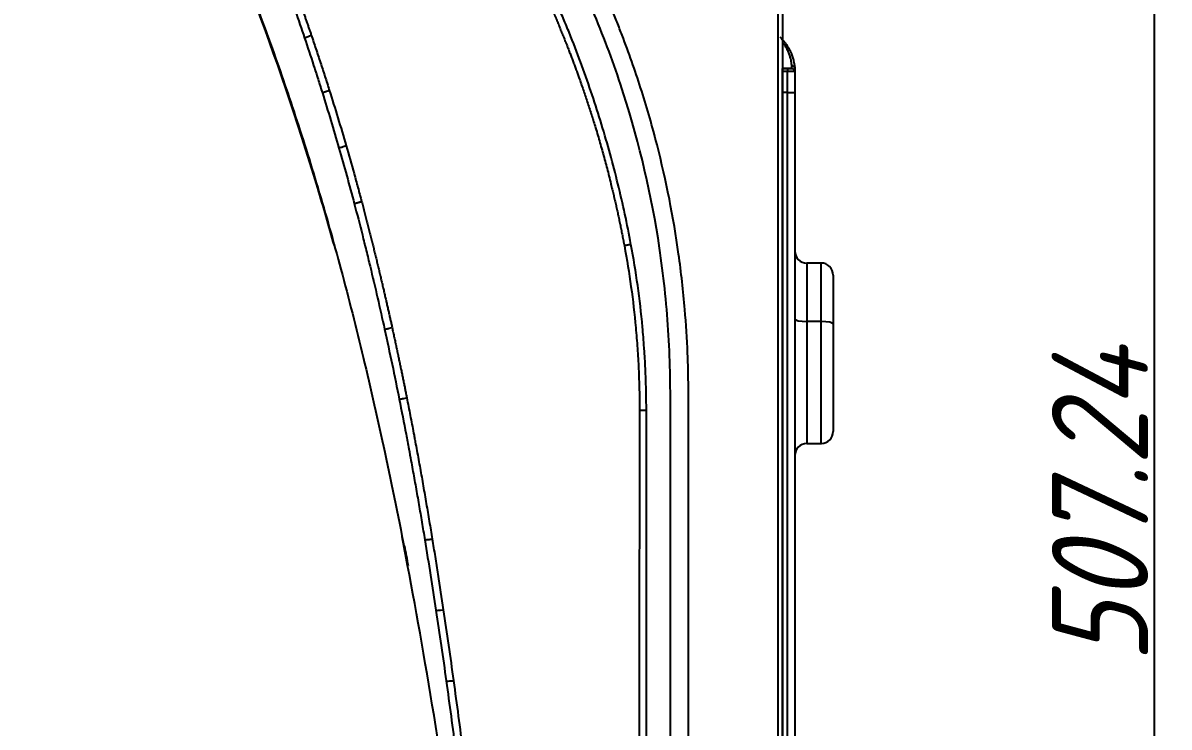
# Model space of a CAD drawing. Header units: millimetres. Extents: x 0 to 2520, y 0 to 1796.
# Drawn here: x 1378.9 to 1569.7, y 977.1 to 1094.2 of the extents above; entities that cross this region are included whole.
import ezdxf

# ---------------------------------------------------------------- set-up
doc = ezdxf.new("R2010")
doc.units = ezdxf.units.MM
doc.header["$LTSCALE"] = 50
doc.styles.add('style1', font='gbeitc.shx')
doc.styles.add('유형1', font='gbeitc.shx', dxfattribs={"height": 8})
doc.dimstyles.new('ISO-25', dxfattribs={"dimtxt": 2.5, "dimasz": 3, "dimexe": 1.25, "dimexo": 0.5, "dimgap": 1, "dimtad": 3, "dimtoh": 1, "dimdsep": 46, "dimtxsty": '유형1', "dimcen": 2.5, "dimclrd": 5, "dimclre": 5, "dimclrt": 5, "dimadec": 0, "dimazin": 0, "dimtfac": 1, "dimtmove": 0, "dimatfit": 3, "dimfxl": 1, "dimarcsym": 0})

# ---------------------------------------------------------------- blocks, each defined once
blk = doc.blocks.new('*D2')
at = {"color": 2, "linetype": 'Continuous', "lineweight": -2}
for p, q in [((1513.5, 1267.56), (1569.66, 1267.56)), ((1567.16, 1255.56), (1567.16, 772.33)), ((1506.62, 760.33), (1569.66, 760.33))]:
    blk.add_line(p, q, dxfattribs=at)
at = {"color": 2, "linetype": 'Continuous'}
for points in [[(1565.16, 1255.56), (1569.16, 1255.56), (1567.16, 1267.56)], [(1565.16, 772.33), (1569.16, 772.33), (1567.16, 760.33)]]:
    blk.add_solid(points, dxfattribs=at)
at = {"layer": 'Defpoints', "color": 0, "linetype": 'Continuous'}
for p in [(1511.5, 1267.56), (1504.62, 760.33), (1567.16, 760.33)]:
    blk.add_point(p, dxfattribs=at)
at = {"color": 2, "linetype": 'Continuous', "insert": (1558.16, 1013.94), "char_height": 16, "attachment_point": 5, "rotation": 90, "style": 'style1'}
blk.add_mtext('507.24', dxfattribs=at)

msp = doc.modelspace()

# ---------------------------------------------------------------- linework, layer by layer
at = {"color": 7, "linetype": 'Continuous'}
for p, q in [((1505.326, 1086.618), (1506.174, 1086.618)), ((1506.874, 1086.618), (1505.326, 1086.618)), ((1505.326, 1086.114), (1505.326, 1086.618)), ((1506.174, 1086.114), (1505.326, 1086.114)), ((1506.174, 1086.618), (1506.174, 1086.114)), ((1506.174, 1082.649), (1505.326, 1082.649)), ((1511.774, 1054.278), (1509.374, 1054.278)), ((1511.774, 1044.557), (1509.374, 1044.557)), ((1509.374, 1024.262), (1511.774, 1024.262))]:
    msp.add_line(p, q, dxfattribs=at)
at = {"color": 7, "linetype": 'Continuous', "extrusion": (0, -6.29394e-16, -1)}
msp.add_arc((-1506.874, 1086.118), 0.5, 90, 180, dxfattribs=at)
at = {"color": 7, "linetype": 'Continuous'}
for centre, major_axis, ratio, start_param, end_param in [((1506.174, 1082.66), (-1.2, 0), 0.0091686, 1.5707963, 3.1415927), ((1509.374, 1056.278), (-2, 0), 0.9999989, 0.0000525, 1.5724329), ((1511.774, 1052.278), (2, 0), 0.999998, 0.0011479, 1.5823433), ((1509.374, 1044.971), (2, 0), 0.2071474, 3.1415927, 4.712389), ((1511.774, 1044.142), (-2, 0), 0.2071474, 3.1415927, 4.712389), ((1511.774, 1026.262), (2, 0), 0.999998, 4.7239359, 6.2820375), ((1509.374, 1022.262), (-2, 0), 0.9999989, 4.7140262, 6.2831361)]:
    msp.add_ellipse(centre, major_axis=major_axis, ratio=ratio, start_param=start_param, end_param=end_param, dxfattribs=at)
for points, knots in [([(1430.754, 1057.176), (1429.845, 1060.451), (1428.928, 1063.628), (1421.039, 1089.968), (1413.617, 1108.288), (1401.614, 1135.763), (1397.491, 1144.909), (1388.819, 1164.491), (1384.213, 1174.959), (1378.932, 1186.941)], [0, 0, 0, 0, 0.0622985, 0.0622985, 0.5311493, 0.5311493, 0.7655746, 0.7655746, 1, 1, 1, 1]), ([(1378.938, 1187.252), (1379.565, 1185.83), (1381.738, 1180.897), (1385.343, 1172.705), (1389.674, 1162.874), (1394.467, 1152.012), (1399.774, 1140.079), (1405.6, 1126.945), (1410.87, 1114.638), (1415.636, 1102.854), (1419.967, 1091.362), (1424.129, 1079.331), (1428.135, 1066.579), (1431.992, 1052.941), (1435.713, 1038.266), (1439.3, 1022.412), (1441.536, 1011.412), (1442.625, 1005.692)], [0, 0, 0, 0, 0.02399, 0.083199, 0.1381913, 0.1899056, 0.2666667, 0.3402051, 0.412474, 0.4744209, 0.5378083, 0.6036319, 0.6728301, 0.746282, 0.824804, 0.909148, 1, 1, 1, 1]), ([(1486.679, 762.194), (1486.679, 762.194), (1486.679, 765.975), (1486.679, 776.47), (1486.679, 780.782), (1486.679, 790.659), (1486.679, 796.268), (1486.679, 808.565), (1486.679, 815.258), (1486.679, 825.945), (1486.679, 829.633), (1486.679, 837.115), (1486.679, 840.933), (1486.679, 860.504), (1486.679, 877.434), (1486.679, 899.482), (1486.679, 903.837), (1486.679, 912.647), (1486.679, 917.085), (1486.679, 930.476), (1486.679, 939.508), (1486.679, 966.771), (1486.679, 985.145), (1486.679, 1012.697), (1486.683, 1021.885), (1486.678, 1035.676), (1486.559, 1040.273), (1485.865, 1049.441), (1485.309, 1054.091), (1483.232, 1067.058), (1481.138, 1075.66), (1476.997, 1088.175), (1475.449, 1092.291), (1472.028, 1100.382), (1470.224, 1104.389), (1468.46, 1108.414)], [0, 0, 0, 0, 0.125, 0.125, 0.1875, 0.1875, 0.25, 0.25, 0.3125, 0.3125, 0.34375, 0.34375, 0.375, 0.375, 0.5, 0.5, 0.53125, 0.53125, 0.5625, 0.5625, 0.625, 0.625, 0.75, 0.75, 0.8125, 0.8125, 0.84375, 0.84375, 0.875, 0.875, 0.9375, 0.9375, 0.96875, 0.96875, 1, 1, 1, 1]), ([(1489.679, 761.111), (1489.679, 761.112), (1489.679, 762.229), (1489.679, 765.438), (1489.679, 766.763), (1489.679, 769.117), (1489.679, 769.964), (1489.679, 771.776), (1489.679, 772.742), (1489.679, 775.814), (1489.679, 778.095), (1489.679, 783.073), (1489.679, 785.771), (1489.679, 791.544), (1489.679, 794.62), (1489.679, 799.487), (1489.679, 802.816), (1489.679, 808.054), (1489.679, 817.16), (1489.679, 825.024), (1489.679, 835.297), (1489.679, 839.522), (1489.679, 848.176), (1489.679, 852.605), (1489.679, 866.149), (1489.679, 875.517), (1489.679, 894.705), (1489.679, 904.525), (1489.679, 919.466), (1489.679, 924.481), (1489.679, 934.569), (1489.679, 939.64), (1489.679, 947.276), (1489.679, 949.826), (1489.679, 954.934), (1489.679, 957.493), (1489.679, 965.178), (1489.679, 970.312), (1489.679, 980.595), (1489.679, 985.744), (1489.679, 996.045), (1489.679, 1001.201), (1489.679, 1011.512), (1489.679, 1016.668), (1489.679, 1024.406), (1489.679, 1026.985), (1489.679, 1030.209), (1489.679, 1030.854), (1489.678, 1032.144), (1489.68, 1032.788), (1489.672, 1034.078), (1489.657, 1035.369), (1489.613, 1037.299), (1489.483, 1041.04), (1489.29, 1044.123), (1488.824, 1049.635), (1488.478, 1052.707), (1487.186, 1061.887), (1485.984, 1067.96), (1483.682, 1076.941), (1482.832, 1079.913), (1481.433, 1084.333), (1480.946, 1085.8), (1479.933, 1088.72), (1479.406, 1090.172), (1478.585, 1092.34), (1478.306, 1093.061), (1477.881, 1094.139), (1477.738, 1094.497), (1477.449, 1095.214), (1477.304, 1095.572), (1477.01, 1096.287), (1476.862, 1096.643), (1476.564, 1097.356), (1476.413, 1097.712), (1476.11, 1098.422), (1475.957, 1098.777), (1475.649, 1099.485), (1475.493, 1099.839), (1474.718, 1101.609), (1474.099, 1103.021), (1473.079, 1105.347), (1472.473, 1106.73), (1471.667, 1108.568), (1471.365, 1109.256), (1471.249, 1109.522)], [0, 0, 0, 0, 0.0692325, 0.0692325, 0.1038487, 0.1038487, 0.1211568, 0.1211568, 0.138465, 0.138465, 0.1730812, 0.1730812, 0.2076974, 0.2076974, 0.2423137, 0.2423137, 0.2596218, 0.2769299, 0.294238, 0.3463525, 0.3463525, 0.3810638, 0.3810638, 0.415775, 0.415775, 0.4851976, 0.4851976, 0.5546202, 0.5546202, 0.5893314, 0.5893314, 0.6240427, 0.6240427, 0.6413984, 0.6413984, 0.658754, 0.658754, 0.6934653, 0.6934653, 0.7281766, 0.7281766, 0.7628878, 0.7628878, 0.7975991, 0.7975991, 0.8149548, 0.8149548, 0.8192937, 0.8192937, 0.8236326, 0.8236326, 0.8279715, 0.8323104, 0.8366493, 0.8529687, 0.8529687, 0.873627, 0.873627, 0.9149437, 0.9149437, 0.935602, 0.935602, 0.9459311, 0.9459311, 0.9562603, 0.9562603, 0.9614248, 0.9614248, 0.9640071, 0.9640071, 0.9665894, 0.9665894, 0.9691717, 0.9691717, 0.971754, 0.971754, 0.9743363, 0.9743363, 0.9769186, 0.9769186, 0.9872477, 0.9872477, 0.9938409, 0.9975769, 1, 1, 1, 1]), ([(1423.704, 1101.246), (1423.741, 1101.145), (1423.814, 1100.944), (1423.924, 1100.642), (1424.034, 1100.341), (1424.143, 1100.04), (1424.252, 1099.74), (1424.36, 1099.441), (1424.468, 1099.142), (1424.575, 1098.844), (1424.682, 1098.547), (1424.788, 1098.25), (1424.894, 1097.954), (1424.999, 1097.659), (1425.104, 1097.364), (1425.209, 1097.07), (1425.313, 1096.776), (1425.416, 1096.484), (1425.519, 1096.192), (1425.622, 1095.9), (1425.724, 1095.609), (1425.826, 1095.319), (1425.927, 1095.03), (1426.028, 1094.741), (1426.128, 1094.453), (1426.228, 1094.165), (1426.327, 1093.878), (1426.426, 1093.592), (1426.525, 1093.306), (1426.623, 1093.021), (1426.72, 1092.737), (1426.817, 1092.454), (1426.882, 1092.265), (1426.914, 1092.17)], [0, 0, 0, 0, 0.0334653, 0.0668501, 0.1001544, 0.1333782, 0.1665216, 0.1995844, 0.2325667, 0.2654686, 0.2982899, 0.3310308, 0.3636911, 0.396271, 0.4287704, 0.4611894, 0.4935279, 0.525786, 0.5579637, 0.5900609, 0.6220777, 0.6540141, 0.6858701, 0.7176456, 0.7493406, 0.7809552, 0.8124891, 0.8439426, 0.8753154, 0.9066076, 0.9378191, 0.9689499, 1, 1, 1, 1]), ([(1504.59, 760.327), (1504.59, 760.334), (1504.59, 760.389), (1504.59, 760.599), (1504.59, 760.761), (1504.59, 761.188), (1504.59, 761.454), (1504.59, 762.085), (1504.59, 762.818), (1504.591, 764.217), (1504.591, 765.349), (1504.591, 766.58), (1504.591, 767.245), (1504.591, 768.139), (1504.591, 768.321), (1504.592, 768.599), (1504.592, 768.693), (1504.592, 768.881), (1504.592, 769.356), (1504.592, 769.848), (1504.592, 771.063), (1504.592, 771.918), (1504.592, 773.714), (1504.593, 774.656), (1504.593, 776.624), (1504.593, 777.65), (1504.594, 779.784), (1504.594, 780.892), (1504.594, 783.189), (1504.594, 784.378), (1504.595, 786.834), (1504.595, 788.102), (1504.595, 790.063), (1504.595, 791.058), (1504.595, 792.075), (1504.596, 792.587), (1504.596, 792.758), (1504.596, 793.102), (1504.596, 794.652), (1504.596, 796.242), (1504.597, 799.129), (1504.597, 802.076), (1504.598, 808.205), (1504.598, 813.06), (1504.599, 818.082), (1504.599, 821.485), (1504.6, 824.998), (1504.6, 827.673), (1504.6, 829.021), (1504.6, 830.611), (1504.601, 831.297), (1504.601, 831.755), (1504.601, 831.984), (1504.601, 834.05), (1504.601, 835.904), (1504.601, 839.649), (1504.602, 841.539), (1504.602, 845.354), (1504.602, 849.204), (1504.603, 855.079), (1504.603, 859.061), (1504.604, 865.082), (1504.604, 869.159), (1504.604, 875.364), (1504.605, 877.448), (1504.605, 881.644), (1504.605, 883.757), (1504.605, 886.416), (1504.605, 887.215), (1504.605, 888.016), (1504.605, 888.551), (1504.605, 888.818), (1504.605, 890.156), (1504.605, 891.227), (1504.606, 894.445), (1504.606, 896.596), (1504.606, 900.91), (1504.606, 903.071), (1504.606, 907.406), (1504.606, 909.578), (1504.607, 916.111), (1504.607, 920.486), (1504.607, 929.275), (1504.607, 933.689), (1504.608, 940.336), (1504.608, 942.556), (1504.608, 947.006), (1504.608, 949.235), (1504.608, 955.935), (1504.608, 960.419), (1504.608, 969.414), (1504.608, 973.926), (1504.608, 980.709), (1504.608, 984.105), (1504.608, 987.506), (1504.608, 989.775), (1504.608, 990.909), (1504.608, 994.314), (1504.608, 996.584), (1504.608, 1001.126), (1504.608, 1003.397), (1504.609, 1010.211), (1504.609, 1019.297), (1504.609, 1028.387), (1504.609, 1037.478), (1504.609, 1042.024), (1504.609, 1048.843), (1504.609, 1051.116), (1504.609, 1055.662), (1504.609, 1057.935), (1504.609, 1062.482), (1504.609, 1064.755), (1504.609, 1069.301), (1504.609, 1071.575), (1504.609, 1082.941), (1504.609, 1092.035), (1504.609, 1101.129)], [0, 0, 0, 0, 0.0145936, 0.0145936, 0.030235, 0.030235, 0.0458763, 0.0458763, 0.0615177, 0.0771591, 0.0928004, 0.0928004, 0.1084418, 0.1084418, 0.1123522, 0.1123522, 0.1143073, 0.1143073, 0.1162625, 0.1240832, 0.1240832, 0.1397246, 0.1397246, 0.1553659, 0.1553659, 0.1710073, 0.1710073, 0.1866487, 0.1866487, 0.20229, 0.20229, 0.2179314, 0.2179314, 0.2257521, 0.2296624, 0.2296624, 0.2316176, 0.2316176, 0.2335728, 0.2492142, 0.2492142, 0.2648555, 0.2804969, 0.3117796, 0.3117796, 0.327421, 0.3430624, 0.3430624, 0.3508831, 0.3547934, 0.3567486, 0.3567486, 0.3587038, 0.3587038, 0.3743451, 0.3743451, 0.3899865, 0.3899865, 0.4056279, 0.4212692, 0.4369106, 0.4369106, 0.4681934, 0.4681934, 0.4838347, 0.4838347, 0.4994761, 0.4994761, 0.5033865, 0.5053416, 0.5053416, 0.5072968, 0.5072968, 0.5151175, 0.5151175, 0.5307589, 0.5307589, 0.5464002, 0.5464002, 0.5620416, 0.5620416, 0.5933243, 0.5933243, 0.6246071, 0.6246071, 0.6402485, 0.6402485, 0.6558898, 0.6558898, 0.6871726, 0.6871726, 0.7184553, 0.7184553, 0.7340967, 0.7419174, 0.7419174, 0.7497381, 0.7497381, 0.7653794, 0.7653794, 0.7810208, 0.7810208, 0.8123035, 0.8435863, 0.8435863, 0.874869, 0.874869, 0.8905104, 0.8905104, 0.9061518, 0.9061518, 0.9217931, 0.9217931, 0.9374345, 0.9374345, 1, 1, 1, 1]), ([(1505.326, 1101.131), (1505.326, 1082.994), (1505.326, 1064.861), (1505.326, 1028.602), (1505.326, 1010.476), (1505.326, 974.251), (1505.326, 956.249), (1505.326, 920.874), (1505.326, 903.426), (1505.326, 869.449), (1505.326, 853.366), (1505.326, 830.933), (1505.326, 823.757), (1505.326, 810.381), (1505.326, 804.135), (1505.326, 792.599), (1505.326, 787.324), (1505.326, 778.142), (1505.326, 774.19), (1505.326, 767.712), (1505.326, 765.233), (1505.326, 761.902), (1505.326, 761.025), (1505.326, 761.025)], [0, 0, 0, 0, 0.125, 0.125, 0.25, 0.25, 0.375, 0.375, 0.5, 0.5, 0.625, 0.625, 0.6875, 0.6875, 0.75, 0.75, 0.8125, 0.8125, 0.875, 0.875, 0.9375, 0.9375, 1, 1, 1, 1]), ([(1480.12, 1057.37), (1479.486, 1060.759), (1478.034, 1067.479), (1475.309, 1077.393), (1472.585, 1085.516), (1470.439, 1091.129), (1469.143, 1094.316), (1468.473, 1095.902), (1468.132, 1096.694)], [0, 0, 0, 0, 0.25, 0.5, 0.75, 0.875, 0.9375, 1, 1, 1, 1]), ([(1426.914, 1092.17), (1427.173, 1091.411), (1427.43, 1090.651), (1427.813, 1089.509), (1427.939, 1089.129), (1428.192, 1088.367), (1428.318, 1087.986), (1428.444, 1087.605)], [0, 0, 0, 0, 0.5, 0.5, 0.75, 0.75, 1, 1, 1, 1]), ([(1505.395, 1091.353), (1505.505, 1091.229), (1505.609, 1091.104), (1505.805, 1090.856), (1505.897, 1090.732), (1506.155, 1090.361), (1506.305, 1090.115), (1506.501, 1089.754), (1506.562, 1089.634), (1506.647, 1089.457), (1506.675, 1089.398), (1506.727, 1089.281), (1506.752, 1089.224), (1506.872, 1088.939), (1506.951, 1088.721), (1507.083, 1088.308), (1507.136, 1088.113), (1507.222, 1087.748), (1507.255, 1087.577), (1507.288, 1087.379), (1507.295, 1087.34), (1507.306, 1087.264), (1507.311, 1087.227), (1507.326, 1087.118), (1507.335, 1087.049), (1507.356, 1086.853), (1507.366, 1086.736), (1507.373, 1086.634)], [0, 0, 0, 0, 0.0625, 0.0625, 0.125, 0.125, 0.25, 0.25, 0.3125, 0.3125, 0.34375, 0.34375, 0.375, 0.375, 0.5, 0.5, 0.625, 0.625, 0.75, 0.75, 0.78125, 0.78125, 0.8125, 0.8125, 0.875, 0.875, 1, 1, 1, 1]), ([(1506.874, 1087.088), (1506.867, 1087.178), (1506.859, 1087.282), (1506.839, 1087.457), (1506.831, 1087.519), (1506.82, 1087.6), (1506.818, 1087.616), (1506.813, 1087.649), (1506.81, 1087.666), (1506.803, 1087.717), (1506.797, 1087.752), (1506.767, 1087.929), (1506.736, 1088.083), (1506.657, 1088.413), (1506.608, 1088.589), (1506.486, 1088.962), (1506.413, 1089.16), (1506.302, 1089.419), (1506.279, 1089.472), (1506.242, 1089.551), (1506.23, 1089.578), (1506.204, 1089.632), (1506.191, 1089.659), (1506.125, 1089.794), (1506.068, 1089.903), (1505.884, 1090.234), (1505.743, 1090.46), (1505.526, 1090.763), (1505.469, 1090.84), (1505.41, 1090.916)], [0, 0, 0, 0, 0.1363675, 0.1363675, 0.2045513, 0.2045513, 0.2215972, 0.2215972, 0.2386431, 0.2386431, 0.272735, 0.272735, 0.4091025, 0.4091025, 0.5454701, 0.5454701, 0.6818376, 0.6818376, 0.7159294, 0.7159294, 0.7329754, 0.7329754, 0.7500213, 0.7500213, 0.8182051, 0.8182051, 0.9545726, 0.9545726, 1, 1, 1, 1]), ([(1505.326, 1082.649), (1505.326, 1083.317), (1505.326, 1084.493), (1505.326, 1085.629), (1505.326, 1086.114)], [0, 0, 0, 0, 0.5737657, 1, 1, 1, 1]), ([(1506.174, 1086.618), (1506.252, 1086.618), (1506.331, 1086.618), (1506.479, 1086.618), (1506.55, 1086.618), (1506.672, 1086.618), (1506.726, 1086.618), (1506.809, 1086.618), (1506.839, 1086.618), (1506.868, 1086.618), (1506.873, 1086.618), (1506.874, 1086.618)], [0, 0, 0, 0, 0.2150936, 0.2150936, 0.430187, 0.430187, 0.6452838, 0.6452838, 0.8603879, 0.8603879, 1, 1, 1, 1]), ([(1507.374, 1086.118), (1507.374, 1086.118), (1507.366, 1086.118), (1507.346, 1086.117), (1507.342, 1086.117), (1507.332, 1086.117), (1507.317, 1086.117), (1507.284, 1086.116), (1507.25, 1086.116), (1507.222, 1086.116), (1507.213, 1086.116), (1507.192, 1086.116), (1507.182, 1086.116), (1507.127, 1086.116), (1507.077, 1086.115), (1506.994, 1086.115), (1506.965, 1086.115), (1506.919, 1086.115), (1506.903, 1086.115), (1506.872, 1086.115), (1506.856, 1086.115), (1506.774, 1086.114), (1506.705, 1086.114), (1506.615, 1086.114), (1506.596, 1086.114), (1506.559, 1086.114), (1506.54, 1086.114), (1506.484, 1086.114), (1506.446, 1086.114), (1506.331, 1086.114), (1506.253, 1086.114), (1506.174, 1086.114)], [0, 0, 0, 0, 0.125, 0.125, 0.15625, 0.15625, 0.1875, 0.25, 0.3125, 0.3125, 0.34375, 0.34375, 0.375, 0.375, 0.5, 0.5, 0.5625, 0.5625, 0.59375, 0.59375, 0.625, 0.625, 0.75, 0.75, 0.78125, 0.78125, 0.8125, 0.8125, 0.875, 0.875, 1, 1, 1, 1]), ([(1506.174, 1082.649), (1506.174, 1082.987), (1506.174, 1083.324), (1506.174, 1083.999), (1506.174, 1084.337), (1506.174, 1085.012), (1506.174, 1085.35), (1506.174, 1085.829), (1506.174, 1085.972), (1506.174, 1086.114)], [0, 0, 0, 0, 0.2923226, 0.2923226, 0.5846098, 0.5846098, 0.8768617, 0.8768617, 1, 1, 1, 1]), ([(1506.874, 1086.618), (1506.874, 1086.618), (1506.874, 1086.618), (1506.874, 1086.618), (1506.874, 1086.628), (1506.874, 1086.7), (1506.874, 1086.818), (1506.874, 1087.029), (1506.874, 1087.058), (1506.874, 1087.088)], [0, 0, 0, 0, 0.0000052, 0.0000052, 0.2541514, 0.2541514, 0.9038501, 0.9038501, 1, 1, 1, 1]), ([(1506.874, 1087.088), (1506.881, 1087.088), (1506.893, 1087.088), (1506.905, 1087.087), (1506.913, 1087.086), (1506.917, 1087.086), (1506.936, 1087.084), (1506.952, 1087.082), (1506.999, 1087.074), (1507.029, 1087.065), (1507.072, 1087.048), (1507.087, 1087.042), (1507.115, 1087.028), (1507.128, 1087.021), (1507.168, 1086.996), (1507.193, 1086.978), (1507.227, 1086.946), (1507.238, 1086.935), (1507.259, 1086.912), (1507.269, 1086.9), (1507.297, 1086.864), (1507.312, 1086.837), (1507.333, 1086.796), (1507.339, 1086.782), (1507.349, 1086.753), (1507.354, 1086.738), (1507.366, 1086.694), (1507.371, 1086.664), (1507.373, 1086.634)], [0, 0, 0, 0, 0.03125, 0.046875, 0.046875, 0.0625, 0.0625, 0.125, 0.125, 0.25, 0.25, 0.3125, 0.3125, 0.375, 0.375, 0.5, 0.5, 0.5625, 0.5625, 0.625, 0.625, 0.75, 0.75, 0.8125, 0.8125, 0.875, 0.875, 1, 1, 1, 1]), ([(1507.373, 1086.634), (1507.373, 1086.632), (1507.373, 1086.631), (1507.373, 1086.628), (1507.373, 1086.628), (1507.373, 1086.625), (1507.373, 1086.624), (1507.373, 1086.621), (1507.373, 1086.621), (1507.373, 1086.619), (1507.374, 1086.618), (1507.374, 1086.618)], [0, 0, 0, 0, 0.0643637, 0.0643637, 0.1287274, 0.1287274, 0.2574549, 0.2574549, 0.5149097, 0.5149097, 1, 1, 1, 1]), ([(1507.374, 1086.118), (1507.374, 1085.978), (1507.374, 1085.838), (1507.374, 1085.36), (1507.374, 1085.022), (1507.374, 1084.347), (1507.374, 1084.01), (1507.374, 1083.335), (1507.374, 1082.998), (1507.374, 1082.66)], [0, 0, 0, 0, 0.1216673, 0.1216673, 0.4144448, 0.4144448, 0.7072224, 0.7072224, 1, 1, 1, 1]), ([(1428.758, 1082.588), (1428.764, 1082.597), (1428.808, 1082.622), (1428.944, 1082.678), (1429.085, 1082.732), (1429.26, 1082.795), (1429.53, 1082.89), (1429.763, 1082.969), (1429.921, 1083.021)], [0, 0, 0, 0, 0.2454184, 0.371182, 0.4969456, 0.6227092, 0.7484728, 1, 1, 1, 1]), ([(1429.921, 1083.021), (1430.405, 1081.49), (1430.879, 1079.956), (1431.811, 1076.882), (1432.267, 1075.342), (1432.715, 1073.799)], [0, 0, 0, 0, 0.5, 0.5, 1, 1, 1, 1]), ([(1505.326, 761.692), (1505.326, 761.692), (1505.326, 763.279), (1505.326, 770.059), (1505.326, 780.963), (1505.326, 800.227), (1505.326, 825.386), (1505.326, 854.447), (1505.326, 877.749), (1505.326, 902.118), (1505.326, 927.227), (1505.326, 952.817), (1505.326, 978.68), (1505.326, 1004.642), (1505.326, 1030.635), (1505.326, 1056.638), (1505.326, 1073.977), (1505.326, 1082.645)], [0, 0, 0, 0, 0.0625006, 0.1250011, 0.1875017, 0.2500022, 0.3750033, 0.4375039, 0.5000044, 0.562505, 0.6250055, 0.6875061, 0.7500066, 0.8125072, 0.8750077, 0.9375083, 1, 1, 1, 1]), ([(1506.174, 761.692), (1506.174, 761.692), (1506.174, 762.51), (1506.174, 765.565), (1506.174, 767.802), (1506.174, 773.679), (1506.174, 777.365), (1506.174, 785.832), (1506.174, 790.62), (1506.174, 801.205), (1506.174, 807.045), (1506.174, 819.518), (1506.174, 826.1), (1506.174, 839.894), (1506.174, 847.108), (1506.174, 862.13), (1506.174, 869.968), (1506.174, 893.777), (1506.174, 910.194), (1506.174, 935.486), (1506.174, 944.047), (1506.174, 961.253), (1506.174, 969.894), (1506.174, 995.845), (1506.174, 1013.205), (1506.174, 1047.922), (1506.174, 1065.284), (1506.174, 1082.649)], [0, 0, 0, 0, 0.0625, 0.0625, 0.125, 0.125, 0.1875, 0.1875, 0.25, 0.25, 0.3125, 0.3125, 0.375, 0.375, 0.4375, 0.4375, 0.5, 0.5, 0.625, 0.625, 0.6875, 0.6875, 0.75, 0.75, 0.875, 0.875, 1, 1, 1, 1]), ([(1507.374, 1082.66), (1507.374, 1065.427), (1507.374, 1048.198), (1507.374, 1013.766), (1507.374, 996.559), (1507.374, 970.809), (1507.374, 962.236), (1507.374, 945.127), (1507.374, 936.575), (1507.374, 911.335), (1507.374, 894.951), (1507.374, 871.186), (1507.374, 863.359), (1507.374, 848.348), (1507.374, 841.138), (1507.374, 827.351), (1507.374, 820.773), (1507.374, 808.305), (1507.374, 802.459), (1507.374, 791.865), (1507.374, 787.074), (1507.374, 778.597), (1507.374, 774.905), (1507.374, 769.016), (1507.374, 766.773), (1507.374, 763.712), (1507.374, 762.892), (1507.374, 762.892)], [0, 0, 0, 0, 0.125, 0.125, 0.25, 0.25, 0.3125, 0.3125, 0.375, 0.375, 0.5, 0.5, 0.5625, 0.5625, 0.625, 0.625, 0.6875, 0.6875, 0.75, 0.75, 0.8125, 0.8125, 0.875, 0.875, 0.9375, 0.9375, 1, 1, 1, 1]), ([(1431.515, 1073.404), (1431.526, 1073.41), (1431.562, 1073.43), (1431.827, 1073.523), (1432.276, 1073.665), (1432.607, 1073.766), (1432.715, 1073.799)], [0, 0, 0, 0, 0.1613387, 0.4999982, 0.8376572, 1, 1, 1, 1]), ([(1432.715, 1073.799), (1433.163, 1072.256), (1433.602, 1070.71), (1434.248, 1068.388), (1434.461, 1067.613), (1434.777, 1066.45), (1434.882, 1066.062), (1435.09, 1065.286), (1435.194, 1064.898), (1435.297, 1064.51)], [0, 0, 0, 0, 0.5, 0.5, 0.75, 0.75, 0.875, 0.875, 1, 1, 1, 1]), ([(1434.069, 1064.16), (1434.07, 1064.161), (1434.071, 1064.161), (1434.074, 1064.163), (1434.079, 1064.165), (1434.088, 1064.168), (1434.1, 1064.172), (1434.118, 1064.178), (1434.143, 1064.186), (1434.176, 1064.196), (1434.219, 1064.209), (1434.275, 1064.225), (1434.344, 1064.245), (1434.417, 1064.266), (1434.486, 1064.286), (1434.547, 1064.303), (1434.607, 1064.32), (1434.668, 1064.337), (1434.728, 1064.353), (1434.786, 1064.37), (1434.842, 1064.385), (1434.897, 1064.4), (1434.949, 1064.414), (1434.998, 1064.428), (1435.045, 1064.441), (1435.088, 1064.453), (1435.128, 1064.464), (1435.165, 1064.474), (1435.198, 1064.483), (1435.228, 1064.491), (1435.254, 1064.498), (1435.277, 1064.504), (1435.291, 1064.508), (1435.297, 1064.51)], [0, 0, 0, 0, 0.0151313, 0.0348082, 0.0591137, 0.0881396, 0.1219821, 0.1607365, 0.2044935, 0.2533374, 0.30733, 0.3664759, 0.430731, 0.499978, 0.5440853, 0.5862481, 0.6264257, 0.6645906, 0.7007283, 0.7348318, 0.7669012, 0.7969471, 0.8249883, 0.851045, 0.8751385, 0.8972912, 0.9175268, 0.9358691, 0.9523423, 0.9669701, 0.9797751, 0.9907787, 1, 1, 1, 1]), ([(1435.297, 1064.51), (1435.337, 1064.359), (1435.418, 1064.057), (1435.537, 1063.605), (1435.656, 1063.155), (1435.773, 1062.707), (1435.889, 1062.262), (1436.004, 1061.819), (1436.118, 1061.379), (1436.231, 1060.941), (1436.343, 1060.506), (1436.453, 1060.074), (1436.562, 1059.645), (1436.671, 1059.218), (1436.778, 1058.794), (1436.884, 1058.372), (1436.989, 1057.953), (1437.093, 1057.535), (1437.197, 1057.12), (1437.299, 1056.706), (1437.401, 1056.295), (1437.501, 1055.884), (1437.602, 1055.476), (1437.701, 1055.068), (1437.8, 1054.662), (1437.898, 1054.257), (1437.995, 1053.854), (1438.091, 1053.453), (1438.187, 1053.054), (1438.282, 1052.656), (1438.376, 1052.261), (1438.469, 1051.867), (1438.562, 1051.477), (1438.653, 1051.088), (1438.744, 1050.702), (1438.833, 1050.319), (1438.922, 1049.939), (1439.009, 1049.561), (1439.096, 1049.186), (1439.182, 1048.814), (1439.267, 1048.444), (1439.351, 1048.077), (1439.434, 1047.713), (1439.517, 1047.351), (1439.598, 1046.992), (1439.679, 1046.635), (1439.759, 1046.281), (1439.838, 1045.93), (1439.916, 1045.581), (1439.993, 1045.234), (1440.07, 1044.89), (1440.146, 1044.549), (1440.221, 1044.21), (1440.295, 1043.874), (1440.344, 1043.65), (1440.368, 1043.539)], [0, 0, 0, 0, 0.0217837, 0.0434552, 0.0650155, 0.0864616, 0.1077885, 0.1289918, 0.1500684, 0.1710156, 0.1918294, 0.2125053, 0.2330422, 0.2534446, 0.2737175, 0.2938685, 0.3139059, 0.3338376, 0.3536703, 0.3734102, 0.3930643, 0.4126401, 0.4321443, 0.4515791, 0.4709449, 0.4902403, 0.5094585, 0.5285919, 0.5476332, 0.566576, 0.5854143, 0.6041426, 0.6227554, 0.6412479, 0.6596153, 0.6778531, 0.6959574, 0.7139279, 0.731766, 0.7494732, 0.7670507, 0.7844996, 0.8018207, 0.8190148, 0.8360827, 0.8530251, 0.8698429, 0.8865371, 0.9031085, 0.9195581, 0.9358867, 0.9520952, 0.9681839, 0.9841524, 1, 1, 1, 1]), ([(1434.069, 1064.16), (1434.528, 1062.43), (1435.2, 1059.829), (1436.068, 1056.353), (1436.492, 1054.613), (1437.123, 1052.001), (1437.534, 1050.257), (1438.338, 1046.765), (1438.732, 1045.017), (1439.117, 1043.267)], [0, 0, 0, 0, 0.25, 0.375, 0.5, 0.5, 0.75, 0.75, 1, 1, 1, 1]), ([(1479.012, 1057.156), (1479.435, 1054.893), (1480.174, 1050.358), (1480.832, 1044.664), (1481.2, 1040.095), (1481.364, 1037.233), (1481.455, 1034.94), (1481.503, 1033.219), (1481.531, 1031.495), (1481.537, 1030.344), (1481.536, 1029.768)], [0, 0, 0, 0, 0.25, 0.5, 0.625, 0.75, 0.8125, 0.875, 0.9375, 1, 1, 1, 1]), ([(1482.181, 1041.969), (1482.136, 1042.527), (1481.887, 1045.383), (1481.291, 1050.525), (1480.546, 1055.092), (1480.12, 1057.37)], [0, 0, 0, 0, 0.1081134, 0.5540567, 1, 1, 1, 1]), ([(1509.374, 1054.279), (1509.374, 1054.285), (1509.374, 1054.14), (1509.374, 1053.308), (1509.374, 1052.46), (1509.374, 1049.497), (1509.374, 1047.218), (1509.374, 1044.557)], [0, 0, 0, 0, 0.2781747, 0.2781747, 0.6390874, 0.6390874, 1, 1, 1, 1]), ([(1511.774, 1044.557), (1511.774, 1047.167), (1511.774, 1049.48), (1511.774, 1052.455), (1511.774, 1053.292), (1511.774, 1054.126), (1511.774, 1054.277), (1511.774, 1054.279)], [0, 0, 0, 0, 0.3625113, 0.3625113, 0.7250225, 0.7250225, 1, 1, 1, 1]), ([(1513.774, 1052.279), (1513.774, 1052.275), (1513.774, 1052.168), (1513.774, 1051.569), (1513.774, 1050.916), (1513.774, 1048.497), (1513.774, 1046.542), (1513.774, 1044.142)], [0, 0, 0, 0, 0.2511644, 0.2511644, 0.6255822, 0.6255822, 1, 1, 1, 1]), ([(1439.117, 1043.267), (1439.125, 1043.268), (1439.158, 1043.275), (1439.25, 1043.295), (1439.288, 1043.303), (1439.376, 1043.322), (1439.427, 1043.333), (1439.54, 1043.358), (1439.603, 1043.371), (1439.738, 1043.401), (1439.81, 1043.416), (1440.037, 1043.466), (1440.202, 1043.502), (1440.368, 1043.539)], [0, 0, 0, 0, 0.25, 0.25, 0.375, 0.375, 0.5, 0.5, 0.625, 0.625, 0.75, 0.75, 1, 1, 1, 1]), ([(1440.368, 1043.539), (1440.398, 1043.403), (1440.458, 1043.132), (1440.547, 1042.726), (1440.635, 1042.322), (1440.722, 1041.921), (1440.808, 1041.521), (1440.894, 1041.124), (1440.979, 1040.728), (1441.063, 1040.335), (1441.147, 1039.944), (1441.23, 1039.554), (1441.312, 1039.167), (1441.393, 1038.782), (1441.474, 1038.399), (1441.554, 1038.019), (1441.633, 1037.64), (1441.711, 1037.263), (1441.789, 1036.888), (1441.867, 1036.516), (1441.943, 1036.145), (1442.019, 1035.777), (1442.094, 1035.411), (1442.169, 1035.047), (1442.242, 1034.685), (1442.316, 1034.325), (1442.388, 1033.967), (1442.46, 1033.611), (1442.531, 1033.257), (1442.602, 1032.906), (1442.672, 1032.556), (1442.741, 1032.209), (1442.787, 1031.978), (1442.81, 1031.863)], [0, 0, 0, 0, 0.0349959, 0.0698118, 0.104446, 0.1388973, 0.1731656, 0.2072509, 0.2411533, 0.2748729, 0.3084099, 0.3417643, 0.374936, 0.4079251, 0.4407314, 0.473355, 0.5057959, 0.538054, 0.5701294, 0.6020221, 0.633732, 0.6652593, 0.6966039, 0.7277658, 0.758745, 0.7895414, 0.8201551, 0.850586, 0.8808341, 0.9108994, 0.9407821, 0.9704822, 1, 1, 1, 1]), ([(1509.374, 1044.557), (1509.374, 1041.946), (1509.374, 1039.112), (1509.374, 1034.59), (1509.374, 1032.763), (1509.374, 1029.771), (1509.374, 1028.569), (1509.374, 1026.629), (1509.374, 1025.88), (1509.374, 1024.772), (1509.374, 1024.42), (1509.374, 1024.277), (1509.374, 1024.262), (1509.374, 1024.26)], [0, 0, 0, 0, 0.1912314, 0.1912314, 0.3824627, 0.3824627, 0.5736941, 0.5736941, 0.7649254, 0.7649254, 0.9561568, 0.9561568, 1, 1, 1, 1]), ([(1511.774, 1024.261), (1511.774, 1024.261), (1511.774, 1024.275), (1511.774, 1024.42), (1511.774, 1024.768), (1511.774, 1025.88), (1511.774, 1026.634), (1511.774, 1028.568), (1511.774, 1029.747), (1511.774, 1032.767), (1511.774, 1034.591), (1511.774, 1039.122), (1511.774, 1041.9), (1511.774, 1044.557)], [0, 0, 0, 0, 0.0460674, 0.0460674, 0.2368539, 0.2368539, 0.4276404, 0.4276404, 0.618427, 0.618427, 0.8092135, 0.8092135, 1, 1, 1, 1]), ([(1513.774, 1044.142), (1513.774, 1041.742), (1513.774, 1039.246), (1513.774, 1035.346), (1513.774, 1033.775), (1513.774, 1031.169), (1513.774, 1030.149), (1513.774, 1028.452), (1513.774, 1027.782), (1513.774, 1026.779), (1513.774, 1026.455), (1513.774, 1026.281), (1513.774, 1026.259), (1513.774, 1026.261)], [0, 0, 0, 0, 0.1876473, 0.1876473, 0.3752947, 0.3752947, 0.562942, 0.562942, 0.7505893, 0.7505893, 0.9382366, 0.9382366, 1, 1, 1, 1]), ([(1482.327, 1040.019), (1482.323, 1040.076), (1482.279, 1040.727), (1482.229, 1041.377), (1482.181, 1041.969)], [0, 0, 0, 0, 0.0880724, 1, 1, 1, 1]), ([(1482.676, 1029.797), (1482.676, 1030.376), (1482.669, 1031.534), (1482.639, 1033.269), (1482.589, 1035.002), (1482.498, 1037.253), (1482.402, 1038.925), (1482.327, 1040.019)], [0, 0, 0, 0, 0.1694772, 0.3389543, 0.5084315, 0.6779087, 1, 1, 1, 1]), ([(1441.558, 1031.63), (1441.565, 1031.629), (1441.598, 1031.634), (1441.69, 1031.65), (1441.727, 1031.656), (1441.816, 1031.672), (1441.867, 1031.682), (1441.98, 1031.703), (1442.043, 1031.715), (1442.178, 1031.74), (1442.251, 1031.754), (1442.478, 1031.798), (1442.643, 1031.83), (1442.81, 1031.863)], [0, 0, 0, 0, 0.25, 0.25, 0.375, 0.375, 0.5, 0.5, 0.625, 0.625, 0.75, 0.75, 1, 1, 1, 1]), ([(1442.81, 1031.863), (1443.004, 1030.888), (1443.196, 1029.912), (1443.479, 1028.449), (1443.573, 1027.961), (1443.76, 1026.984), (1443.853, 1026.496), (1443.945, 1026.007)], [0, 0, 0, 0, 0.5, 0.5, 0.75, 0.75, 1, 1, 1, 1]), ([(1441.558, 1031.63), (1441.945, 1029.688), (1442.481, 1026.936), (1443.122, 1023.531), (1443.482, 1021.584), (1443.778, 1019.961), (1444.042, 1018.5), (1444.302, 1017.038), (1444.56, 1015.576), (1444.814, 1014.113), (1445.066, 1012.65), (1445.398, 1010.698), (1445.643, 1009.234), (1445.805, 1008.258), (1445.805, 1008.258)], [0, 0, 0, 0, 0.2499997, 0.3541663, 0.4374995, 0.4999995, 0.5624994, 0.6249993, 0.6874993, 0.7499992, 0.8124991, 0.8749991, 0.9999989, 1, 1, 1, 1]), ([(1481.536, 1029.768), (1481.536, 1029.673), (1481.535, 1029.293), (1481.534, 1027.772), (1481.53, 1024.637), (1481.526, 1021.026), (1481.522, 1017.606), (1481.519, 1014.756), (1481.515, 1011.717), (1481.511, 1008.867), (1481.508, 1006.398), (1481.505, 1003.929), (1481.501, 1001.081), (1481.497, 997.852), (1481.493, 994.434), (1481.487, 989.877), (1481.481, 985.511), (1481.476, 981.526), (1481.473, 978.679), (1481.469, 976.213), (1481.467, 973.936), (1481.465, 972.324), (1481.463, 970.902), (1481.461, 969.671), (1481.46, 968.44), (1481.457, 966.454), (1481.454, 964.281), (1481.451, 961.829), (1481.449, 959.569), (1481.445, 956.748), (1481.442, 953.558), (1481.438, 950.189), (1481.434, 946.829), (1481.431, 943.479), (1481.427, 939.766), (1481.422, 935.325), (1481.417, 929.798), (1481.412, 923.568), (1481.407, 917.376), (1481.402, 911.944), (1481.399, 907.619), (1481.397, 904.029), (1481.394, 900.809), (1481.392, 897.6), (1481.391, 894.401), (1481.388, 890.152), (1481.386, 884.87), (1481.384, 879.627), (1481.383, 875.631), (1481.382, 872.515), (1481.381, 869.929), (1481.381, 867.782), (1481.381, 866.239), (1481.381, 864.956), (1481.381, 863.889), (1481.381, 863.25), (1481.38, 862.696), (1481.38, 862.142), (1481.38, 861.504), (1481.38, 860.782), (1481.38, 860.02), (1481.381, 858.669), (1481.381, 856.653), (1481.381, 853.74), (1481.382, 850.859), (1481.382, 847.928), (1481.383, 845.187), (1481.384, 842.319), (1481.386, 838.538), (1481.389, 834.514), (1481.392, 830.267), (1481.395, 826.688), (1481.398, 823.463), (1481.401, 820.143), (1481.405, 816.738), (1481.409, 813.614), (1481.412, 811.361), (1481.414, 810.178), (1481.415, 809.472), (1481.416, 809.036), (1481.416, 808.635), (1481.417, 808.235), (1481.417, 807.836), (1481.418, 807.406), (1481.42, 806.517), (1481.421, 805.507), (1481.423, 804.348), (1481.426, 802.881), (1481.429, 801.065), (1481.433, 798.865), (1481.438, 796.834), (1481.442, 794.739), (1481.447, 792.697), (1481.451, 790.711), (1481.456, 788.78), (1481.461, 786.905), (1481.465, 785.087), (1481.47, 783.325), (1481.475, 781.622), (1481.48, 779.977), (1481.485, 778.392), (1481.489, 776.952), (1481.493, 775.729), (1481.496, 774.822), (1481.499, 774.052), (1481.501, 773.489), (1481.503, 773.01), (1481.504, 772.683), (1481.505, 772.378), (1481.506, 772.112), (1481.507, 771.901), (1481.508, 771.571), (1481.51, 771.213), (1481.512, 770.68), (1481.514, 770.195), (1481.516, 769.631), (1481.518, 769.116), (1481.521, 768.589), (1481.524, 767.856), (1481.527, 767.063), (1481.531, 766.188), (1481.534, 765.426), (1481.537, 764.696), (1481.54, 764.042), (1481.542, 763.464), (1481.544, 762.991), (1481.546, 762.633), (1481.547, 762.324), (1481.548, 762.104), (1481.549, 761.901), (1481.549, 761.794), (1481.55, 761.716), (1481.55, 761.684), (1481.55, 761.663), (1481.55, 761.654), (1481.55, 761.649), (1481.55, 761.645), (1481.55, 761.643), (1481.55, 761.641), (1481.55, 761.64), (1481.55, 761.64), (1481.55, 761.64), (1481.55, 761.64), (1481.55, 761.64), (1481.55, 761.64)], [0, 0, 0, 0, 0.0007859, 0.0031438, 0.0125751, 0.0267221, 0.0330097, 0.0408692, 0.0503005, 0.05816, 0.0644475, 0.0707351, 0.0785945, 0.0880259, 0.0974572, 0.1068886, 0.1257513, 0.1336107, 0.1398983, 0.1493296, 0.1540453, 0.158761, 0.1626907, 0.1658345, 0.1689783, 0.172908, 0.1823393, 0.187055, 0.1933426, 0.201202, 0.2106334, 0.2200647, 0.2294961, 0.2389274, 0.2483588, 0.2609339, 0.2766528, 0.2955155, 0.3143782, 0.3300971, 0.3426722, 0.3521035, 0.3615349, 0.3709662, 0.3803976, 0.3898289, 0.4086916, 0.4275543, 0.4369857, 0.4448451, 0.4558483, 0.460564, 0.4644937, 0.4699954, 0.4723532, 0.4743181, 0.47589, 0.4774618, 0.4794267, 0.4817845, 0.4841424, 0.4865002, 0.4943597, 0.5030051, 0.5140083, 0.5218678, 0.5312991, 0.5407305, 0.5501618, 0.5690245, 0.5815996, 0.5941747, 0.6067499, 0.6161812, 0.6303282, 0.6444752, 0.6515488, 0.6562644, 0.6582293, 0.6598012, 0.6613731, 0.662945, 0.6645169, 0.6660887, 0.6680536, 0.6751271, 0.6782709, 0.6822006, 0.6932039, 0.7010633, 0.7104947, 0.719926, 0.7293574, 0.7387887, 0.74822, 0.7576514, 0.7670827, 0.7765141, 0.7859454, 0.7953768, 0.8048081, 0.8142395, 0.8220989, 0.8283865, 0.8323162, 0.8378178, 0.8401757, 0.8425335, 0.8448913, 0.8468562, 0.8484281, 0.849607, 0.8543227, 0.8566805, 0.8621821, 0.8661119, 0.8708275, 0.8755432, 0.8802589, 0.8912621, 0.8991216, 0.9085529, 0.9179843, 0.9274156, 0.9368469, 0.9462783, 0.9541377, 0.9604253, 0.9698567, 0.9745723, 0.9840037, 0.9863615, 0.9910772, 0.993042, 0.9946139, 0.9955964, 0.9963823, 0.9975612, 0.9981507, 0.9986419, 0.9990349, 0.9993296, 0.9999191, 1, 1, 1, 1]), ([(1482.676, 1029.797), (1482.676, 1029.797), (1482.676, 1029.797), (1482.676, 1029.796), (1482.676, 1029.796), (1482.676, 1029.796), (1482.674, 1029.794), (1482.667, 1029.793), (1482.657, 1029.791), (1482.643, 1029.789), (1482.624, 1029.787), (1482.602, 1029.786), (1482.577, 1029.784), (1482.546, 1029.782), (1482.511, 1029.781), (1482.472, 1029.779), (1482.429, 1029.778), (1482.382, 1029.776), (1482.332, 1029.775), (1482.279, 1029.774), (1482.223, 1029.772), (1482.165, 1029.771), (1482.105, 1029.771), (1482.044, 1029.77), (1481.981, 1029.769), (1481.922, 1029.769), (1481.859, 1029.768), (1481.787, 1029.768), (1481.713, 1029.768), (1481.629, 1029.768), (1481.574, 1029.768), (1481.538, 1029.768), (1481.536, 1029.768), (1481.536, 1029.768)], [0, 0, 0, 0, 0.0007812, 0.0039062, 0.0078125, 0.0125, 0.05, 0.0875, 0.125, 0.1625, 0.20625, 0.2375, 0.275, 0.3125, 0.35, 0.3875, 0.425, 0.4625, 0.5, 0.5375, 0.575, 0.6125, 0.65, 0.6875, 0.725, 0.7625, 0.79375, 0.8375, 0.89375, 0.928125, 0.9960938, 0.9992188, 1, 1, 1, 1]), ([(1482.676, 762.632), (1482.676, 762.636), (1482.676, 765.038), (1482.676, 771.871), (1482.676, 774.735), (1482.676, 781.338), (1482.676, 785.087), (1482.676, 793.397), (1482.676, 797.958), (1482.676, 807.865), (1482.676, 813.233), (1482.676, 830.024), (1482.676, 842.257), (1482.676, 861.998), (1482.676, 868.813), (1482.676, 882.545), (1482.676, 889.504), (1482.676, 910.63), (1482.676, 925.042), (1482.676, 954.425), (1482.676, 969.454), (1482.676, 999.595), (1482.676, 1014.692), (1482.676, 1029.797)], [0, 0, 0, 0, 0.125, 0.125, 0.1875, 0.1875, 0.25, 0.25, 0.3125, 0.3125, 0.375, 0.375, 0.5, 0.5, 0.5625, 0.5625, 0.625, 0.625, 0.75, 0.75, 0.875, 0.875, 1, 1, 1, 1]), ([(1443.945, 1026.007), (1443.991, 1025.763), (1444.037, 1025.519), (1444.128, 1025.031), (1444.174, 1024.787), (1444.31, 1024.054), (1444.401, 1023.566), (1444.491, 1023.077)], [0, 0, 0, 0, 0.25, 0.25, 0.5, 0.5, 1, 1, 1, 1]), ([(1444.491, 1023.077), (1444.581, 1022.589), (1444.67, 1022.1), (1444.848, 1021.122), (1444.936, 1020.633), (1445.024, 1020.144)], [0, 0, 0, 0, 0.5, 0.5, 1, 1, 1, 1]), ([(1445.024, 1020.144), (1445.2, 1019.167), (1445.374, 1018.188), (1445.631, 1016.72), (1445.717, 1016.23), (1445.887, 1015.251), (1445.971, 1014.761), (1446.055, 1014.272)], [0, 0, 0, 0, 0.5, 0.5, 0.75, 0.75, 1, 1, 1, 1]), ([(1446.055, 1014.272), (1446.223, 1013.293), (1446.389, 1012.313), (1446.717, 1010.354), (1446.879, 1009.374), (1447.04, 1008.393)], [0, 0, 0, 0, 0.5, 0.5, 1, 1, 1, 1]), ([(1464.711, 803.167), (1459.589, 889.037), (1453.802, 938.995), (1446.098, 986.778), (1444.534, 995.645), (1442.645, 1005.596), (1442.341, 1007.173), (1442.037, 1008.73)], [0, 0, 0, 0, 0.7705644, 0.7705644, 0.9632055, 0.9632055, 1, 1, 1, 1]), ([(1445.805, 1008.258), (1445.816, 1008.254), (1445.853, 1008.245), (1446.126, 1008.268), (1446.589, 1008.326), (1446.93, 1008.377), (1447.04, 1008.393)], [0, 0, 0, 0, 0.1615891, 0.4999953, 0.8384233, 1, 1, 1, 1]), ([(1447.04, 1008.393), (1447.2, 1007.413), (1447.359, 1006.433), (1447.673, 1004.471), (1447.828, 1003.49), (1448.289, 1000.546), (1448.589, 998.583), (1448.884, 996.619)], [0, 0, 0, 0, 0.25, 0.25, 0.5, 0.5, 1, 1, 1, 1]), ([(1448.884, 996.619), (1449.178, 994.655), (1449.467, 992.691), (1450.032, 988.761), (1450.308, 986.795), (1450.58, 984.83)], [0, 0, 0, 0, 0.5, 0.5, 1, 1, 1, 1]), ([(1449.373, 984.777), (1449.385, 984.77), (1449.42, 984.749), (1449.685, 984.748), (1450.136, 984.781), (1450.471, 984.818), (1450.58, 984.83)], [0, 0, 0, 0, 0.1615537, 0.5000838, 0.8375658, 1, 1, 1, 1])]:
    msp.add_open_spline(points, degree=3, knots=knots, dxfattribs=at)
for points in [[(1422.629, 1100.752), (1423.717, 1097.748), (1424.773, 1094.732), (1425.795, 1091.704)], [(1425.795, 1091.704), (1425.819, 1091.748), (1426.305, 1091.951), (1426.914, 1092.17)], [(1425.795, 1091.704), (1426.306, 1090.191), (1426.808, 1088.674), (1427.302, 1087.154)], [(1504.916, 1091.891), (1505.077, 1091.708), (1505.237, 1091.529), (1505.395, 1091.353)], [(1428.444, 1087.605), (1428.694, 1086.842), (1428.942, 1086.079), (1429.189, 1085.315)], [(1427.302, 1087.154), (1427.549, 1086.395), (1427.794, 1085.634), (1428.036, 1084.873)], [(1429.189, 1085.315), (1429.435, 1084.551), (1429.679, 1083.786), (1429.921, 1083.021)], [(1507.374, 1086.618), (1507.374, 1086.285), (1507.374, 1086.118), (1507.374, 1086.118)], [(1428.036, 1084.873), (1428.279, 1084.112), (1428.519, 1083.35), (1428.758, 1082.588)], [(1428.758, 1082.588), (1429.711, 1079.538), (1430.63, 1076.476), (1431.515, 1073.404)], [(1505.326, 1082.645), (1505.326, 1082.647), (1505.326, 1082.648), (1505.326, 1082.649)], [(1431.515, 1073.404), (1432.399, 1070.333), (1433.25, 1067.251), (1434.069, 1064.16)], [(1439.117, 1043.267), (1439.97, 1039.397), (1440.782, 1035.517), (1441.558, 1031.63)], [(1442.396, 1007.251), (1442.61, 1006.141), (1442.823, 1005.03), (1443.033, 1003.919)], [(1445.805, 1008.258), (1446.451, 1004.35), (1447.07, 1000.438), (1447.664, 996.523)], [(1447.664, 996.523), (1447.691, 996.491), (1448.227, 996.534), (1448.884, 996.619)], [(1447.664, 996.523), (1448.257, 992.61), (1448.826, 988.694), (1449.373, 984.777)], [(1449.373, 984.777), (1449.92, 980.862), (1450.444, 976.947), (1450.946, 973.032)], [(1450.58, 984.83), (1451.122, 980.898), (1451.641, 976.965), (1452.139, 973.033)]]:
    msp.add_open_spline(points, degree=3, dxfattribs=at)
msp.add_rational_spline([(1467.08, 1096.255), (1467.42, 1095.468), (1468.088, 1093.891), (1469.378, 1090.723), (1471.515, 1085.142), (1474.227, 1077.065), (1476.938, 1067.208), (1478.382, 1060.525), (1479.012, 1057.156)], [0.999999999997, 0.999999999998, 0.999999999993, 0.999999999993, 0.999999999991, 0.999999999996, 0.999999999997, 0.999999999992, 0.999999999993], degree=3, knots=[0, 0, 0, 0, 0.0625, 0.125, 0.25, 0.5, 0.75, 1, 1, 1, 1], dxfattribs=at)
msp.add_rational_spline([(1480.12, 1057.37), (1480.121, 1057.366), (1479.643, 1057.273), (1479.012, 1057.156)], [1, 0.773460329622, 0.773460329622, 1], degree=3, dxfattribs=at)

# ---------------------------------------------------------------- dimensions: what is measured, and where the dimension line sits
dim = msp.add_linear_dim(base=(1567.162, 760.326), p1=(1511.498, 1267.563), p2=(1504.616, 760.326), angle=90, dimstyle='ISO-25', override={"dimtxt": 16, "dimasz": 12, "dimexe": 2.5, "dimexo": 2, "dimtoh": 0, "dimtxsty": 'style1', "dimcen": -1, "dimclrd": 2, "dimclre": 2, "dimclrt": 2}, dxfattribs=at)
dim.commit()
dim.dimension.update_dxf_attribs({"geometry": '*D2', "text_midpoint": (1558.162, 1013.944)})

doc.saveas('drawing.dxf')
